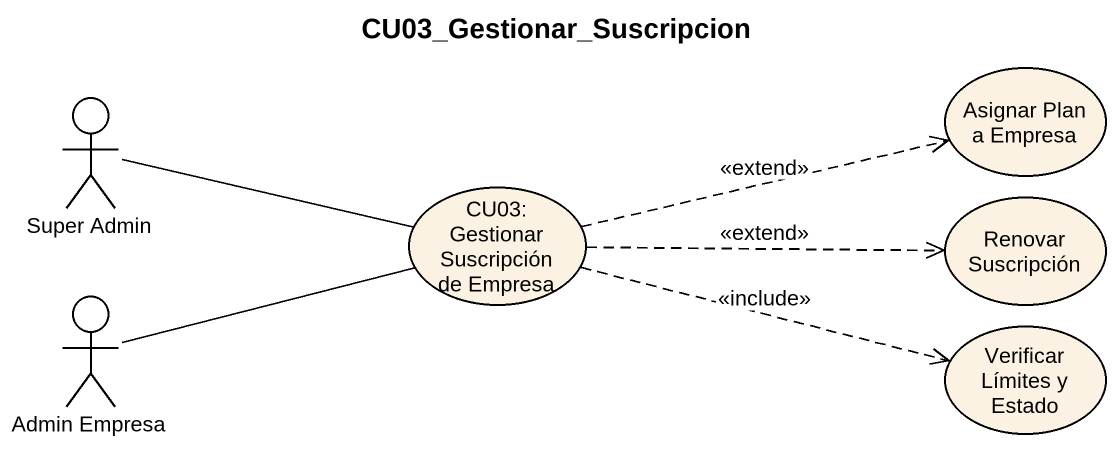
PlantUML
@startuml
title CU03_Gestionar_Suscripcion
actor "Super Admin" as Super_Admin
usecase "Asignar Plan a Empresa" as Asignar_Plan_a_Empresa
usecase "CU03: Gestionar Suscripción de Empresa" as CU03_Gestionar_Suscripción
usecase "Renovar Suscripción" as Renovar_Suscripción
actor "Admin Empresa" as Admin_Empresa
usecase "Verificar Límites y Estado" as Verificar_Límites_y_Estado
Super_Admin -right- CU03_Gestionar_Suscripción
CU03_Gestionar_Suscripción .right.> Asignar_Plan_a_Empresa : <<extend>>
CU03_Gestionar_Suscripción .right.> Renovar_Suscripción : <<extend>>
CU03_Gestionar_Suscripción .right.> Verificar_Límites_y_Estado : <<include>>
Admin_Empresa -right- CU03_Gestionar_Suscripción
@enduml
